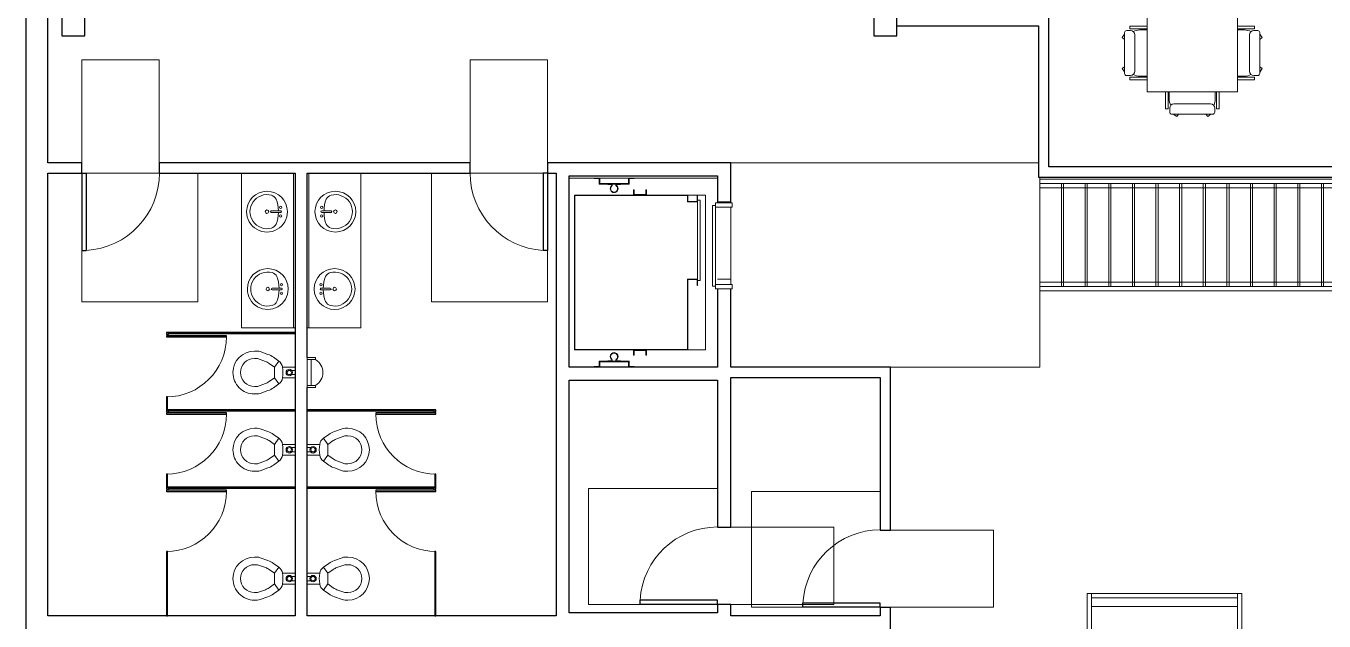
# Model space of a CAD drawing. Header units: millimetres. Extents: x 622 to 32901, y -1338 to 30648.
# Drawn here: x 622 to 15971, y 12212 to 19251 of the extents above; entities that cross this region are included whole.
import ezdxf

# ---------------------------------------------------------------- set-up
doc = ezdxf.new("R2010")
doc.units = ezdxf.units.MM
doc.header["$MEASUREMENT"] = 0
for name, color, linetype, lineweight in [('A-000-M_MASS', 13, 'Continuous', 9), ('A-010-M_ROOM_SEPARATION', 32, 'Continuous', 18), ('A-200-M_WALL_EXT', 113, 'Continuous', 18), ('A-200-M_WALL_INT', 2, 'Continuous', 18), ('A-230-M_FLOOR', 192, 'Continuous', 18), ('A-242-MB_STAIR', 31, 'Continuous', 18), ('A-325-M_DOOR', 31, 'Continuous', 18), ('A-325-M_DOOR_PANEL', 31, 'Continuous', 18), ('A-340-M_RAILING', 11, 'Continuous', 18), ('A-700-M_FFE', 30, 'Continuous', 9), ('A-760-M_FFE_STORAGE', 31, 'Continuous', 9), ('A-770-ME_FFE_SA', 91, 'Continuous', 18), ('M-520-M_DRAINAGE_FW', 2, 'Continuous', 18), ('S-280-M_COLUMN', 52, 'Continuous', 18)]:
    doc.layers.add(name, color=color, linetype=linetype, lineweight=lineweight)

# ---------------------------------------------------------------- blocks, each defined once
blk = doc.blocks.new('Top Rail Type - Top Rail_Internal_-V1-Level 1')
at = {"layer": 'A-340-M_RAILING', "color": 8}
for p, q in [((1093.93, 352.91), (1093.93, 354.91)), ((1247.74, 354.91), (1093.93, 354.91)), ((1248.68, 352.91), (1093.93, 352.91)), ((1247.74, 354.91), (1248.68, 352.91)), ((1313.93, 354.91), (1247.74, 354.91)), ((1313.93, 352.91), (1248.68, 352.91)), ((1313.93, 352.91), (1313.93, 354.91))]:
    blk.add_line(p, q, dxfattribs=at)
blk = doc.blocks.new('Top Rail Type - Top Rail_Internal_-V2-Level 1')
at = {"layer": 'A-340-M_RAILING', "color": 8}
for p, q in [((1093.93, 306.91), (1093.93, 308.91)), ((1269.19, 308.91), (1093.93, 308.91)), ((1269.19, 308.91), (1270.13, 306.91)), ((1313.93, 308.91), (1269.19, 308.91)), ((1313.93, 306.91), (1313.93, 308.91)), ((1270.13, 306.91), (1093.93, 306.91)), ((1313.93, 306.91), (1270.13, 306.91))]:
    blk.add_line(p, q, dxfattribs=at)
blk = doc.blocks.new('enduraA2100 - 2100 F-Right-661876-Level 1')
at = {"layer": 'A-770-ME_FFE_SA', "color": 8}
for p, q in [((-44, 3.06), (-44, 72.06)), ((-44, 72.06), (44, 72.06)), ((-35.84, 69.69), (-36, 69.69)), ((-36, 69.69), (-36, 42.19)), ((35.84, 69.69), (-35.84, 69.69)), ((-35.84, 69.69), (-35.84, 69.52)), ((-35.84, 69.52), (35.84, 69.52)), ((-35.84, 17.06), (-35.84, 69.52)), ((35.84, 69.52), (35.84, 69.69)), ((36, 69.69), (35.84, 69.69)), ((35.84, 69.52), (35.84, 17.06)), ((36, 42.19), (36, 69.69)), ((44, 72.06), (44, 3.06)), ((-43.75, 60.5), (-44, 60.5)), ((-44, 60.5), (-44, 57.88)), ((-43.75, 58.13), (-43.75, 60.5)), ((44, 60.5), (43.75, 60.5)), ((43.75, 60.5), (43.75, 58.13)), ((44, 57.88), (44, 60.5)), ((-44, 57.88), (-41.5, 57.88)), ((-41.25, 58.13), (-43.75, 58.13)), ((-41.5, 57.88), (-41.5, 44.5)), ((-41.25, 54.19), (-41.25, 58.13)), ((43.75, 58.13), (41.25, 58.13)), ((41.25, 58.13), (41.25, 54.19)), ((41.5, 44.5), (41.5, 57.88)), ((41.5, 57.88), (44, 57.88)), ((-41.07, 54.19), (-41.25, 54.19)), ((-41.25, 54.19), (-41.25, 52.5)), ((-41.25, 49.87), (-41.25, 52.5)), ((-41.25, 49.87), (-41.25, 48.19)), ((-41.07, 52.5), (-41.07, 54.19)), ((-41.07, 48.19), (-41.07, 49.87)), ((41.25, 54.19), (41.07, 54.19)), ((41.07, 54.19), (41.07, 52.5)), ((41.07, 49.87), (41.07, 48.19)), ((41.25, 52.5), (41.25, 54.19)), ((41.25, 52.5), (41.25, 49.87)), ((41.25, 48.19), (41.25, 49.87)), ((-41.5, 44.5), (-44, 44.5)), ((-44, 44.5), (-44, 41.87)), ((-43.75, 41.87), (-43.75, 44.25)), ((-43.75, 44.25), (-41.25, 44.25)), ((-41.25, 44.25), (-41.25, 48.19)), ((-41.25, 48.19), (-41.07, 48.19)), ((41.07, 48.19), (41.25, 48.19)), ((41.25, 48.19), (41.25, 44.25)), ((41.25, 44.25), (43.75, 44.25)), ((44, 44.5), (41.5, 44.5)), ((43.75, 44.25), (43.75, 41.87)), ((44, 41.87), (44, 44.5)), ((-44, 41.87), (-43.75, 41.87)), ((-36, 42.19), (-38.5, 42.19)), ((-38.5, 42.19), (-38.5, 41.88)), ((-38.5, 41.88), (-36.31, 41.88)), ((-36.31, 36.5), (-38.5, 36.5)), ((-38.5, 36.5), (-38.5, 36.19)), ((-36.31, 41.88), (-36.31, 36.5)), ((-36, 36.19), (-36, 42.19)), ((36, 42.19), (36, 36.19)), ((38.5, 42.19), (36, 42.19)), ((36.31, 36.5), (36.31, 41.88)), ((36.31, 41.88), (38.5, 41.88)), ((38.5, 36.5), (36.31, 36.5)), ((38.5, 41.88), (38.5, 42.19)), ((38.5, 36.19), (38.5, 36.5)), ((43.75, 41.87), (44, 41.87)), ((-38.5, 36.19), (-36, 36.19)), ((-36, 36.19), (-36, 17.06)), ((36, 17.06), (36, 36.19)), ((36, 36.19), (38.5, 36.19)), ((-36, 17.06), (-36, 16.9)), ((-36, 17.06), (-35.84, 17.06)), ((-36, 16.9), (-3.16, 16.9)), ((-36, 16.9), (-36, 8.69)), ((-3, 17.06), (-35.84, 17.06)), ((-3.16, 12.59), (-6, 12.59)), ((-6, 12.59), (-6, 12.44)), ((-6, 12.44), (-3, 12.44)), ((33.75, 12.44), (-3.75, 12.44)), ((-3.75, 12.44), (-3.75, 11.19)), ((-3.16, 16.9), (-3.16, 12.59)), ((-3, 12.44), (-3, 17.06)), ((33, 17.06), (33, 12.44)), ((35.84, 17.06), (33, 17.06)), ((33, 12.44), (36, 12.44)), ((33.16, 12.59), (33.16, 16.9)), ((33.16, 16.9), (36, 16.9)), ((36, 12.59), (33.16, 12.59)), ((33.75, 11.19), (33.75, 12.44)), ((35.84, 17.06), (36, 17.06)), ((36, 16.9), (36, 17.06)), ((36, 12.59), (36, 16.9)), ((36, 12.44), (36, 12.59)), ((36, 8.69), (36, 12.44)), ((-36, 8.69), (36, 8.69)), ((-3.75, 11.19), (33.75, 11.19)), ((-3, 3.06), (-3, -3.06)), ((33, 3.06), (33, -3.06))]:
    blk.add_line(p, q, dxfattribs=at)
for centre, radius, start, end in [((-40.76, 52.5), 0.489, 180, 321.694), ((-40.76, 49.87), 0.489, 38.306, 180), ((-40.76, 52.5), 0.313, 180, 321.694), ((-40.76, 49.87), 0.313, 38.306, 180), ((-39.09, 51.19), 1.81, 218.306, 141.694), ((-39.09, 51.19), 1.64, 218.306, 141.694), ((39.09, 51.19), 1.81, 38.306, 321.694), ((39.09, 51.19), 1.64, 38.306, 321.694), ((40.76, 52.5), 0.489, 218.306, 360), ((40.76, 49.87), 0.489, 0, 141.694), ((40.76, 52.5), 0.313, 218.306, 0), ((40.76, 49.87), 0.313, 0, 141.694)]:
    blk.add_arc(centre, radius, start, end, dxfattribs=at)
blk = doc.blocks.new('Entrance - Single Speed-571471-Level 1')
at = {"layer": 'A-770-ME_FFE_SA', "color": 8}
for p, q in [((-18.75, 4.0625), (-20, 4.0625)), ((-20, 4.0625), (-20, -3.8125)), ((18.75, 5.3125), (-18.75, 5.3125)), ((-18.75, 5.3125), (-18.75, 4.0625)), ((-18.75, 4.0625), (18.75, 4.0625)), ((-18, -3.8125), (-18, 4.0625)), ((18, 4.0625), (18, -3.8125)), ((18.75, 4.0625), (18.75, 5.3125)), ((20, 4.0625), (18.75, 4.0625)), ((20, -3.8125), (20, 4.0625)), ((-20, -3.8125), (-18, -3.8125)), ((18, -3.8125), (20, -3.8125))]:
    blk.add_line(p, q, dxfattribs=at)
blk = doc.blocks.new('Glulam-Western Species-Column - 10_75x10_5-390985-Level 1')
at = {"layer": 'S-280-M_COLUMN', "color": 55, "lineweight": 30}
for p, q in [((5.375, 5.25), (-5.375, 5.25)), ((-5.375, 5.25), (-5.375, -5.25)), ((5.375, -5.25), (5.375, 5.25)), ((-5.375, -5.25), (5.375, -5.25))]:
    blk.add_line(p, q, dxfattribs=at)
blk = doc.blocks.new('Toilet-Commercial-Wall-3D - 15_ Seat Height-700873-Level 1')
at = {"layer": 'M-520-M_DRAINAGE_FW', "color": 8}
for p, q in [((5.94, 21.75), (5.94, 20.46)), ((6.18, 19.09), (7.5, 15.47)), ((9.44, 20.46), (9.44, 21.75)), ((10.79, 16.67), (9.47, 20.28)), ((22.41, 20.28), (21.1, 16.67)), ((22.44, 21.75), (22.44, 20.46)), ((24.38, 15.47), (25.7, 19.09)), ((25.94, 20.46), (25.94, 21.75)), ((8.82, 12.93), (10.6, 10.39)), ((13.47, 12.4), (10.6, 10.39)), ((13.47, 12.4), (11.69, 14.93)), ((18.42, 12.4), (13.47, 12.4)), ((20.19, 14.93), (18.42, 12.4)), ((21.28, 10.39), (18.42, 12.4)), ((21.28, 10.39), (23.06, 12.93)), ((13.44, 8.71), (13.44, 2.75)), ((18.44, 2.75), (18.44, 8.71)), ((14.94, 2.75), (14.94, 4.41)), ((16.94, 2.75), (16.94, 4.41))]:
    blk.add_line(p, q, dxfattribs=at)
blk.add_circle((15.94, 5.53), 0.996, dxfattribs=at)
for centre, radius, start, end in [((15.94, 21.75), 10, 90, 180), ((15.94, 21.75), 10, 0, 90), ((15.94, 21.75), 6.5, 90, 180), ((15.94, 21.75), 6.5, 0, 90), ((9.94, 20.46), 4, 180, 200), ((21.94, 20.46), 0.5, 340, 0), ((21.94, 20.46), 4, 340, 0), ((17.83, 19.23), 11, 200, 215), ((17.83, 19.23), 7.5, 200, 215), ((14.05, 19.23), 7.5, 325, 340), ((14.05, 19.23), 11, 325, 340), ((13.88, 12.68), 4, 215, 263.75488), ((15.94, 21.08), 12.62, 258.5767, 281.4233), ((15.94, 5.53), 1.5, 360, 180), ((18.01, 12.68), 4, 276.24512, 325), ((15.94, 5.53), 1.5, 180, 360)]:
    blk.add_arc(centre, radius, start, end, dxfattribs=at)
blk = doc.blocks.new('Urinal-Wall-3D - Urinal-Wall-3D-700874-Level 1')
at = {"layer": 'M-520-M_DRAINAGE_FW', "color": 8}
for p, q in [((-11.29, 2.75), (-11.29, 6.75)), ((-11.29, 6.75), (-10.29, 6.75)), ((-10.29, 6.75), (-10.29, 2.75)), ((2.73, 6.75), (1.71, 6.75)), ((1.71, 6.75), (1.71, 2.75)), ((2.73, 2.75), (2.73, 6.75)), ((-10.29, 2.75), (-11.29, 2.75)), ((1.71, 4.6), (-10.29, 4.6)), ((-10.29, 4.6), (-10.29, 2.75)), ((-10.29, 2.75), (1.71, 2.75)), ((1.71, 2.75), (1.71, 4.6)), ((1.71, 2.75), (2.73, 2.75))]:
    blk.add_line(p, q, dxfattribs=at)
blk.add_arc((-4.29, 3.14), 7, 31.00272, 148.99728, dxfattribs=at)
blk = doc.blocks.new('Counter Top - 24_ Depth-401348-Level 1')
at = {"layer": 'A-760-M_FFE_STORAGE', "color": 8, "lineweight": 18}
for p, q in [((-47.26, 0), (-47.26, -25)), ((24.74, -0.75), (-47.26, -0.75)), ((-47.26, -25), (24.74, -25))]:
    blk.add_line(p, q, dxfattribs=at)
blk = doc.blocks.new('Sink Vanity-Round - 19_ x 19_-394710-Level 1')
at = {"layer": 'M-520-M_DRAINAGE_FW', "color": 8}
for p, q in [((3.43, 9.73), (3.43, 5.36)), ((4.18, 9.73), (4.18, 5.36))]:
    blk.add_line(p, q, dxfattribs=at)
for centre, radius, start, end in [((3.81, 3.35), 9.5, 90, 270), ((3.81, 3.35), 9.5, 270, 90), ((0.05, 4.11), 4.12, 120.79274, 162.19039), ((3.81, -9.17), 17.81, 91.20673, 109.20864), ((1.81, 9.73), 0.5, 360, 180), ((1.81, 9.73), 0.5, 180, 360), ((3.81, 9.73), 0.375, 360, 180), ((3.81, -9.17), 17.81, 70.79136, 88.79327), ((5.81, 9.73), 0.5, 360, 180), ((5.81, 9.73), 0.5, 180, 360), ((7.56, 4.11), 4.12, 17.80961, 59.20726), ((3.81, 3.35), 7.93, 165.30711, 14.69289), ((3.81, 3.35), 0.813, 360, 180), ((3.81, 3.35), 0.813, 180, 360), ((3.81, 5.36), 0.375, 180, 360)]:
    blk.add_arc(centre, radius, start, end, dxfattribs=at)
blk = doc.blocks.new('Toilet-Commercial-Wall-3D - 15_ Seat Height-700875-Level 1')
at = {"layer": 'M-520-M_DRAINAGE_FW', "color": 8}
for p, q in [((13.44, -8.71), (13.44, -2.75)), ((14.94, -2.75), (14.94, -4.41)), ((16.94, -2.75), (16.94, -4.41)), ((18.44, -2.75), (18.44, -8.71)), ((8.82, -12.93), (10.6, -10.39)), ((13.47, -12.4), (10.6, -10.39)), ((21.28, -10.39), (18.42, -12.4)), ((21.28, -10.39), (23.06, -12.93)), ((6.18, -19.09), (7.5, -15.47)), ((10.79, -16.67), (9.47, -20.28)), ((13.47, -12.4), (11.69, -14.93)), ((18.42, -12.4), (13.47, -12.4)), ((20.19, -14.93), (18.42, -12.4)), ((22.41, -20.28), (21.1, -16.67)), ((24.38, -15.47), (25.7, -19.09)), ((5.94, -21.75), (5.94, -20.46)), ((9.44, -20.46), (9.44, -21.75)), ((22.44, -21.75), (22.44, -20.46)), ((25.94, -20.46), (25.94, -21.75))]:
    blk.add_line(p, q, dxfattribs=at)
blk.add_circle((15.94, -5.53), 0.996, dxfattribs=at)
for centre, radius, start, end in [((15.94, -5.53), 1.5, 0, 180), ((15.94, -5.53), 1.5, 180, 0), ((13.88, -12.68), 4, 96.24512, 145), ((15.94, -21.08), 12.62, 78.5767, 101.4233), ((18.01, -12.68), 4, 35, 83.75488), ((17.83, -19.23), 11, 145, 160), ((17.83, -19.23), 7.5, 145, 160), ((14.05, -19.23), 7.5, 20, 35), ((14.05, -19.23), 11, 20, 35), ((9.94, -20.46), 4, 160, 180), ((15.94, -21.75), 10, 180, 270), ((15.94, -21.75), 6.5, 180, 270), ((15.94, -21.75), 10, 270, 0), ((15.94, -21.75), 6.5, 270, 360), ((21.94, -20.46), 0.5, 0, 20), ((21.94, -20.46), 4, 0, 20)]:
    blk.add_arc(centre, radius, start, end, dxfattribs=at)
blk = doc.blocks.new('Counter Top - 24_ Depth-402817-Level 1')
at = {"layer": 'A-760-M_FFE_STORAGE', "color": 8, "lineweight": 18}
for p, q in [((-47.26, 25), (24.74, 25)), ((-47.26, 0), (-47.26, 25)), ((24.74, 0.75), (-47.26, 0.75))]:
    blk.add_line(p, q, dxfattribs=at)
blk = doc.blocks.new('Sink Vanity-Round - 19_ x 19_-402818-Level 1')
at = {"layer": 'M-520-M_DRAINAGE_FW', "color": 8}
for p, q in [((3.43, -9.73), (3.43, -5.36)), ((4.18, -9.73), (4.18, -5.36))]:
    blk.add_line(p, q, dxfattribs=at)
for centre, radius, start, end in [((3.81, -3.35), 9.5, 90, 270), ((3.81, -3.35), 9.5, 270, 90), ((3.81, -3.35), 7.93, 345.30711, 194.69289), ((0.05, -4.11), 4.12, 197.80961, 239.20726), ((3.81, -3.35), 0.812, 0, 180), ((3.81, -3.35), 0.812, 180, 0), ((3.81, -5.36), 0.375, 0, 180), ((7.56, -4.11), 4.12, 300.79274, 342.19039), ((3.81, 9.17), 17.81, 250.79136, 268.79327), ((1.81, -9.73), 0.5, 0, 180), ((1.81, -9.73), 0.5, 180, 0), ((3.81, -9.73), 0.375, 180, 0), ((3.81, 9.17), 17.81, 271.20673, 289.20864), ((5.81, -9.73), 0.5, 0, 180), ((5.81, -9.73), 0.5, 180, 0)]:
    blk.add_arc(centre, radius, start, end, dxfattribs=at)
blk = doc.blocks.new('Single-Flush_BVL - 36_ x 84_-V7-Level 1')
at = {"layer": 'A-325-M_DOOR', "color": 8}
for p, q in [((-18, 50.38), (-18, 2.38)), ((18, 50.38), (-18, 50.38)), ((18, 2.38), (18, 50.38)), ((-36, -2.38), (-36, -62.37)), ((18, -62.37), (18, -2.38)), ((-36, -62.37), (18, -62.37))]:
    blk.add_line(p, q, dxfattribs=at)
blk.add_arc((18, -2.38), 36.07, 180, 266.82115, dxfattribs=at)
at = {"layer": 'A-325-M_DOOR_PANEL', "color": 55, "lineweight": 30}
for p, q in [((16, -2.38), (16, -38.39)), ((18, -2.38), (16, -2.38)), ((18, -2.38), (18, -38.39)), ((18, -38.39), (16, -38.39))]:
    blk.add_line(p, q, dxfattribs=at)
blk = doc.blocks.new('Single-Flush_BVL - 36_ x 84_-458762-Level 1')
at = {"layer": 'A-325-M_DOOR', "color": 8}
for p, q in [((-36, 62.37), (18, 62.37)), ((-36, 2.37), (-36, 62.37)), ((18, 62.37), (18, 2.37)), ((-18, -50.38), (-18, -2.38)), ((18, -2.38), (18, -50.38)), ((18, -50.38), (-18, -50.38))]:
    blk.add_line(p, q, dxfattribs=at)
blk.add_arc((18, 2.37), 36.07, 93.17885, 180, dxfattribs=at)
at = {"layer": 'A-325-M_DOOR_PANEL', "color": 55, "lineweight": 30}
for p, q in [((16, 2.37), (16, 38.39)), ((18, 38.39), (16, 38.39)), ((18, 2.37), (18, 38.39)), ((18, 2.37), (16, 2.37))]:
    blk.add_line(p, q, dxfattribs=at)
blk = doc.blocks.new('Single-Flush_BVL - 36_ x 84_-570528-Level 1')
at = {"layer": 'A-325-M_DOOR', "color": 8}
for p, q in [((-18, 51.06), (-18, 3.06)), ((18, 51.06), (-18, 51.06)), ((18, 3.06), (18, 51.06)), ((-36, -3.06), (-36, -63.06)), ((18, -63.06), (18, -3.06)), ((-36, -63.06), (18, -63.06))]:
    blk.add_line(p, q, dxfattribs=at)
blk.add_arc((18, -3.06), 36.07, 180, 266.82115, dxfattribs=at)
at = {"layer": 'A-325-M_DOOR_PANEL', "color": 55, "lineweight": 30}
for p, q in [((16, -3.06), (16, -39.07)), ((18, -3.06), (16, -3.06)), ((18, -3.06), (18, -39.07)), ((18, -39.07), (16, -39.07))]:
    blk.add_line(p, q, dxfattribs=at)
blk = doc.blocks.new('Sofa - 72_-445384-Level 1')
at = {"layer": 'A-700-M_FFE'}
for p, q in [((38.77, 18.75), (-33.23, 18.75)), ((-33.23, 18.75), (-33.23, -7.25)), ((-33.23, -7.25), (-33.23, 18.75)), ((-33.23, 18.75), (-31.23, 18.75)), ((-31.23, 18.75), (-31.23, -5.2)), ((-31.23, 16.75), (-31.23, 18.75)), ((-31.23, 18.75), (36.77, 18.75)), ((36.77, -5.2), (36.77, 18.75)), ((36.77, 18.75), (38.77, 18.75)), ((36.77, 18.75), (36.77, 16.75)), ((38.77, -7.25), (38.77, 18.75)), ((38.77, 18.75), (38.77, -7.25)), ((36.77, 16.75), (-31.23, 16.75)), ((-31.23, 12.75), (36.77, 12.75)), ((-31.23, -7.25), (-31.23, -5.25)), ((-31.23, -5.25), (36.77, -5.25)), ((36.77, -5.25), (36.77, -7.25)), ((-33.23, -7.25), (-31.23, -7.25)), ((-31.23, -7.25), (-33.23, -7.25)), ((36.77, -7.25), (38.77, -7.25)), ((38.77, -7.25), (36.77, -7.25))]:
    blk.add_line(p, q, dxfattribs=at)
blk = doc.blocks.new('Bathroom Stall_BVL - Large Stall-697388-Level 1')
at = {"layer": 'A-000-M_MASS', "color": 55, "lineweight": 30}
for p, q in [((60, 0), (59.5, 0)), ((59.5, 0), (59.5, -59)), ((60, -59), (60, 0)), ((58.5, -32), (58, -32)), ((58, -32), (58, -60)), ((58.5, -60), (58.5, -32)), ((30, -59.5), (0, -59.5)), ((0, -59.5), (0, -60)), ((0, -60), (30, -60)), ((30, -60), (30, -59.5)), ((58, -60), (58.5, -60)), ((60, -59), (59, -59)), ((59, -59), (59, -60)), ((59, -60), (60, -60)), ((59.5, -59), (60, -59)), ((60, -60), (60, -59))]:
    blk.add_line(p, q, dxfattribs=at)
at = {"layer": 'A-000-M_MASS', "color": 8, "lineweight": 18}
blk.add_line((58, -60), (58, -32), dxfattribs=at)
blk.add_arc((58, -60), 28, 90, 180, dxfattribs=at)
blk = doc.blocks.new('Bathroom Stall_BVL - Small Stall-697386-Level 1')
at = {"layer": 'A-000-M_MASS', "color": 55, "lineweight": 30}
for p, q in [((36, 0), (35.5, 0)), ((35.5, 0), (35.5, -59)), ((36, -59), (36, 0)), ((34.5, -32), (34, -32)), ((34, -32), (34, -60)), ((34.5, -60), (34.5, -32)), ((6, -59.5), (0, -59.5)), ((0, -59.5), (0, -60)), ((0, -60), (6, -60)), ((6, -60), (6, -59.5)), ((34, -60), (34.5, -60)), ((36, -59), (35, -59)), ((35, -59), (35, -60)), ((35, -60), (36, -60)), ((35.5, -59), (36, -59)), ((36, -60), (36, -59))]:
    blk.add_line(p, q, dxfattribs=at)
at = {"layer": 'A-000-M_MASS', "color": 8, "lineweight": 18}
blk.add_line((34, -60), (34, -32), dxfattribs=at)
blk.add_arc((34, -60), 28, 90, 180, dxfattribs=at)
blk = doc.blocks.new('Bathroom Stall_BVL - Large Stall-700857-Level 1')
at = {"layer": 'A-000-M_MASS', "color": 55, "lineweight": 30}
for p, q in [((30, 60), (0, 60)), ((0, 60), (0, 59.5)), ((0, 59.5), (30, 59.5)), ((30, 59.5), (30, 60)), ((58.5, 60), (58, 60)), ((58, 60), (58, 32)), ((58.5, 32), (58.5, 60)), ((60, 60), (59, 60)), ((59, 60), (59, 59)), ((59, 59), (60, 59)), ((60, 59), (59.5, 59)), ((59.5, 59), (59.5, 0)), ((60, 59), (60, 60)), ((60, 0), (60, 59)), ((58, 32), (58.5, 32)), ((59.5, 0), (60, 0))]:
    blk.add_line(p, q, dxfattribs=at)
at = {"layer": 'A-000-M_MASS', "color": 8, "lineweight": 18}
blk.add_line((58, 60), (58, 32), dxfattribs=at)
blk.add_arc((58, 60), 28, 180, 270, dxfattribs=at)
blk = doc.blocks.new('Bathroom Stall_BVL - Small Stall-700858-Level 1')
at = {"layer": 'A-000-M_MASS', "color": 55, "lineweight": 30}
for p, q in [((6, 60), (0, 60)), ((0, 60), (0, 59.5)), ((0, 59.5), (6, 59.5)), ((6, 59.5), (6, 60)), ((34.5, 60), (34, 60)), ((34, 60), (34, 32)), ((34.5, 32), (34.5, 60)), ((36, 60), (35, 60)), ((35, 60), (35, 59)), ((35, 59), (36, 59)), ((36, 59), (35.5, 59)), ((35.5, 59), (35.5, 0)), ((36, 59), (36, 60)), ((36, 0), (36, 59)), ((34, 32), (34.5, 32)), ((35.5, 0), (36, 0))]:
    blk.add_line(p, q, dxfattribs=at)
at = {"layer": 'A-000-M_MASS', "color": 8, "lineweight": 18}
blk.add_line((34, 60), (34, 32), dxfattribs=at)
blk.add_arc((34, 60), 28, 180, 270, dxfattribs=at)
blk = doc.blocks.new('FR_Office Conference Table - FR_Lunch Table-586931-Level 1')
at = {"layer": 'A-700-M_FFE'}
for p, q in [((21, 60), (-21, 60)), ((-21, 60), (-21, -60)), ((21, -60), (21, 60)), ((-21, -60), (21, -60))]:
    blk.add_line(p, q, dxfattribs=at)
blk = doc.blocks.new('Chair-Executive - Chair-Executive-556997-Level 1')
at = {"layer": 'A-700-M_FFE'}
for p, q in [((-6.95, 0.75), (-6.95, -7.25)), ((-5.69, 0.75), (-5.69, -7.25)), ((-5.2, 0.75), (-5.2, -2.61)), ((16.3, 0.75), (16.3, -2.61)), ((16.78, 0.75), (16.78, -7.25)), ((18.05, 0.75), (18.05, -7.25)), ((-2.95, -4.97), (14.05, -4.97)), ((-6.95, -7.25), (-5.69, -7.25)), ((-4.94, -8.74), (-4.94, -6.97)), ((-3.95, -9.74), (15.05, -9.74)), ((-1.64, -10.85), (-3.3, -9.74)), ((-0.83, -9.74), (-1.64, -10.85)), ((11.93, -9.74), (12.74, -10.85)), ((12.74, -10.85), (14.28, -9.74)), ((16.04, -8.74), (16.04, -6.97)), ((18.05, -7.25), (16.78, -7.25))]:
    blk.add_line(p, q, dxfattribs=at)
for centre, radius, start, end in [((1.8, -2.61), 7, 180, 206.16584), ((-2.95, -6.97), 2, 90, 180), ((14.05, -6.97), 2, 0, 90), ((9.3, -2.61), 7, 333.8316, 0), ((-3.95, -8.74), 0.993, 180, 270), ((15.05, -8.74), 0.993, 270, 0)]:
    blk.add_arc(centre, radius, start, end, dxfattribs=at)

msp = doc.modelspace()

# ---------------------------------------------------------------- linework, layer by layer
at = {"layer": 'A-010-M_ROOM_SEPARATION', "color": 8}
for p, q in [((8955, 17632), (12596, 17632)), ((12612, 15216), (12612, 17464)), ((10844, 15216), (12612, 15216))]:
    msp.add_line(p, q, dxfattribs=at)
at = {"layer": 'A-200-M_WALL_EXT', "color": 55, "lineweight": 30}
for p, q in [((622, 29124), (622, -343)), ((881, 17632), (881, 21776)), ((881, 12273), (881, 17512))]:
    msp.add_line(p, q, dxfattribs=at)
at = {"layer": 'A-200-M_WALL_INT', "color": 55, "lineweight": 30}
for p, q in [((12717, 17585), (12717, 19372)), ((10920, 19251), (12596, 19251)), ((12596, 19251), (12596, 17464)), ((1284, 17632), (881, 17632)), ((881, 17512), (1284, 17512)), ((1284, 17512), (1284, 17632)), ((5875, 17632), (2198, 17632)), ((2198, 17632), (2198, 17512)), ((2198, 17512), (3806, 17512)), ((3806, 17512), (3806, 12273)), ((3946, 17512), (5875, 17512)), ((3946, 15330), (3946, 17512)), ((5875, 17512), (5875, 17632)), ((6789, 17632), (6789, 17512)), ((8955, 17632), (6789, 17632)), ((6789, 17512), (6891, 17512)), ((6891, 17512), (6891, 12273)), ((8955, 17159), (8955, 17632)), ((17216, 17585), (12717, 17585)), ((7047, 17477), (8799, 17477)), ((7047, 15216), (7047, 17477)), ((8799, 17477), (8799, 17159)), ((12596, 17464), (17489, 17464)), ((8799, 16143), (8799, 15216)), ((8955, 15216), (8955, 16143)), ((7340, 15216), (7047, 15216)), ((7747, 15216), (7407, 15216)), ((8799, 15216), (7813, 15216)), ((10844, 15216), (8955, 15216)), ((10844, 13289), (10844, 15216)), ((7047, 12308), (7047, 15060)), ((7047, 15060), (8799, 15060)), ((8799, 15060), (8799, 13324)), ((8955, 13324), (8955, 15095)), ((8955, 15095), (10723, 15095)), ((10723, 15095), (10723, 13289)), ((3946, 12273), (3946, 14974)), ((8799, 13324), (8955, 13324)), ((10723, 13289), (10844, 13289)), ((8799, 12308), (7047, 12308)), ((8799, 12409), (8799, 12308)), ((8955, 12409), (8799, 12409)), ((8955, 12273), (8955, 12409)), ((10723, 12374), (10723, 12273)), ((10844, 12374), (10723, 12374)), ((10844, 9647), (10844, 12374)), ((3806, 12273), (881, 12273)), ((6891, 12273), (3946, 12273)), ((10723, 12273), (8955, 12273))]:
    msp.add_line(p, q, dxfattribs=at)
at = {"layer": 'A-230-M_FLOOR', "color": 8}
for p, q in [((2198, 17512), (1284, 17512)), ((6789, 17512), (5875, 17512)), ((8955, 17108), (8955, 16194))]:
    msp.add_line(p, q, dxfattribs=at)
at = {"layer": 'A-242-MB_STAIR', "color": 8}
for p, q in [((12612, 17438), (12612, 17388)), ((16495, 17438), (12612, 17438)), ((16519, 17388), (12612, 17388)), ((12612, 16168), (12612, 17388)), ((12866, 16168), (12866, 17388)), ((12892, 16168), (12892, 17388)), ((13146, 16168), (13146, 17388)), ((13171, 16168), (13171, 17388)), ((13425, 16168), (13425, 17388)), ((13451, 16168), (13451, 17388)), ((13705, 16168), (13705, 17388)), ((13730, 16168), (13730, 17388)), ((13984, 16168), (13984, 17388)), ((14009, 16168), (14009, 17388)), ((14263, 16168), (14263, 17388)), ((14289, 16168), (14289, 17388)), ((14543, 16168), (14543, 17388)), ((14568, 16168), (14568, 17388)), ((14822, 16168), (14822, 17388)), ((14848, 16168), (14848, 17388)), ((15102, 16168), (15102, 17388)), ((15127, 16168), (15127, 17388)), ((15381, 16168), (15381, 17388)), ((15406, 16168), (15406, 17388)), ((15660, 16168), (15660, 17388)), ((15686, 16168), (15686, 17388)), ((15940, 16168), (15940, 17388)), ((15965, 16168), (15965, 17388)), ((12612, 16168), (12612, 16118)), ((17088, 16168), (12612, 16168)), ((17111, 16118), (12612, 16118))]:
    msp.add_line(p, q, dxfattribs=at)

# ---------------------------------------------------------------- block references
at = {"layer": 'A-000-M_MASS', "color": 8, "lineweight": 18, "xscale": 25.4, "yscale": 25.4, "zscale": 25.4}
for name, p, rotation in [('Bathroom Stall_BVL - Small Stall-700858-Level 1', (3806, 14711), 90.0000000000001), ('Bathroom Stall_BVL - Small Stall-700858-Level 1', (3806, 13797), 90.0000000000001), ('Bathroom Stall_BVL - Small Stall-697386-Level 1', (3946, 13797), 89.9999999999999), ('Bathroom Stall_BVL - Large Stall-700857-Level 1', (3806, 12273), 90.0000000000001), ('Bathroom Stall_BVL - Large Stall-697388-Level 1', (3946, 12273), 89.9999999999999)]:
    msp.add_blockref(name, p, dxfattribs=dict(at, rotation=rotation))
at = {"layer": 'A-325-M_DOOR', "color": 8, "xscale": 25.4, "yscale": 25.4, "zscale": 25.4}
for name, p, rotation in [('Single-Flush_BVL - 36_ x 84_-458762-Level 1', (1741, 17572), 180), ('Single-Flush_BVL - 36_ x 84_-570528-Level 1', (8877, 12866), 269.9999999999999), ('Single-Flush_BVL - 36_ x 84_-V7-Level 1', (10784, 12832), 269.9999999999999)]:
    msp.add_blockref(name, p, dxfattribs=dict(at, rotation=rotation))
msp.add_blockref('Single-Flush_BVL - 36_ x 84_-V7-Level 1', (6332, 17572), dxfattribs=at)
at = {"layer": 'A-340-M_RAILING', "color": 8, "xscale": 25.4, "yscale": 25.4, "zscale": 25.4}
for name in ['Top Rail Type - Top Rail_Internal_-V1-Level 1', 'Top Rail Type - Top Rail_Internal_-V2-Level 1']:
    msp.add_blockref(name, (-15174, 8373), dxfattribs=at)
at = {"layer": 'A-700-M_FFE'}
for name, p, xscale, yscale, zscale in [('FR_Office Conference Table - FR_Lunch Table-586931-Level 1', (14413, 19998), 25.4, 25.4, 25.4), ('Chair-Executive - Chair-Executive-556997-Level 1', (14272, 18455), 25.40000000000001, 25.40000000000001, 25.40000000000001), ('Sofa - 72_-445384-Level 1', (14015, 12062), 25.4, 25.4, 25.4)]:
    msp.add_blockref(name, p, dxfattribs=dict(at, xscale=xscale, yscale=yscale, zscale=zscale))
at = {"layer": 'A-700-M_FFE', "xscale": 25.4, "yscale": 25.4, "zscale": 25.4}
for p, rotation in [((13860, 19072), 269.9999999999997), ((14965, 18790), 89.9999999999999)]:
    msp.add_blockref('Chair-Executive - Chair-Executive-556997-Level 1', p, dxfattribs=dict(at, rotation=rotation))
at = {"layer": 'A-760-M_FFE_STORAGE', "color": 8, "lineweight": 18, "xscale": 25.4, "yscale": 25.4, "zscale": 25.4}
for name, p, rotation in [('Counter Top - 24_ Depth-402817-Level 1', (3806, 16883), 90.0000000000001), ('Counter Top - 24_ Depth-401348-Level 1', (3946, 16883), 89.9999999999999)]:
    msp.add_blockref(name, p, dxfattribs=dict(at, rotation=rotation))
at = {"layer": 'A-770-ME_FFE_SA', "color": 8, "xscale": 25.4, "yscale": 25.4, "zscale": 25.4, "rotation": 89.9999999999999}
for name, p in [('enduraA2100 - 2100 F-Right-661876-Level 1', (8877, 16334)), ('Entrance - Single Speed-571471-Level 1', (8877, 16651))]:
    msp.add_blockref(name, p, dxfattribs=at)
at = {"layer": 'M-520-M_DRAINAGE_FW', "color": 8, "xscale": 25.4, "yscale": 25.4, "zscale": 25.4}
for name, p, rotation in [('Sink Vanity-Round - 19_ x 19_-402818-Level 1', (3387, 16958), 90.0000000000001), ('Sink Vanity-Round - 19_ x 19_-394710-Level 1', (4366, 16958), 89.9999999999999), ('Sink Vanity-Round - 19_ x 19_-402818-Level 1', (3396, 16043), 90.0000000000001), ('Sink Vanity-Round - 19_ x 19_-394710-Level 1', (4357, 16043), 89.9999999999999), ('Toilet-Commercial-Wall-3D - 15_ Seat Height-700875-Level 1', (3876, 15557), 269.9999999999999), ('Urinal-Wall-3D - Urinal-Wall-3D-700874-Level 1', (3876, 15043), 269.9999999999999), ('Toilet-Commercial-Wall-3D - 15_ Seat Height-700875-Level 1', (3876, 14643), 269.9999999999999), ('Toilet-Commercial-Wall-3D - 15_ Seat Height-700873-Level 1', (3876, 14643), 269.9999999999999), ('Toilet-Commercial-Wall-3D - 15_ Seat Height-700875-Level 1', (3876, 13119), 269.9999999999999), ('Toilet-Commercial-Wall-3D - 15_ Seat Height-700873-Level 1', (3876, 13119), 269.9999999999999)]:
    msp.add_blockref(name, p, dxfattribs=dict(at, rotation=rotation))
at = {"layer": 'S-280-M_COLUMN', "color": 8, "xscale": 25.4, "yscale": 25.4, "zscale": 25.4}
for p in [(1182, 19267), (10784, 19267)]:
    msp.add_blockref('Glulam-Western Species-Column - 10_75x10_5-390985-Level 1', p, dxfattribs=at)

doc.saveas('drawing.dxf')
